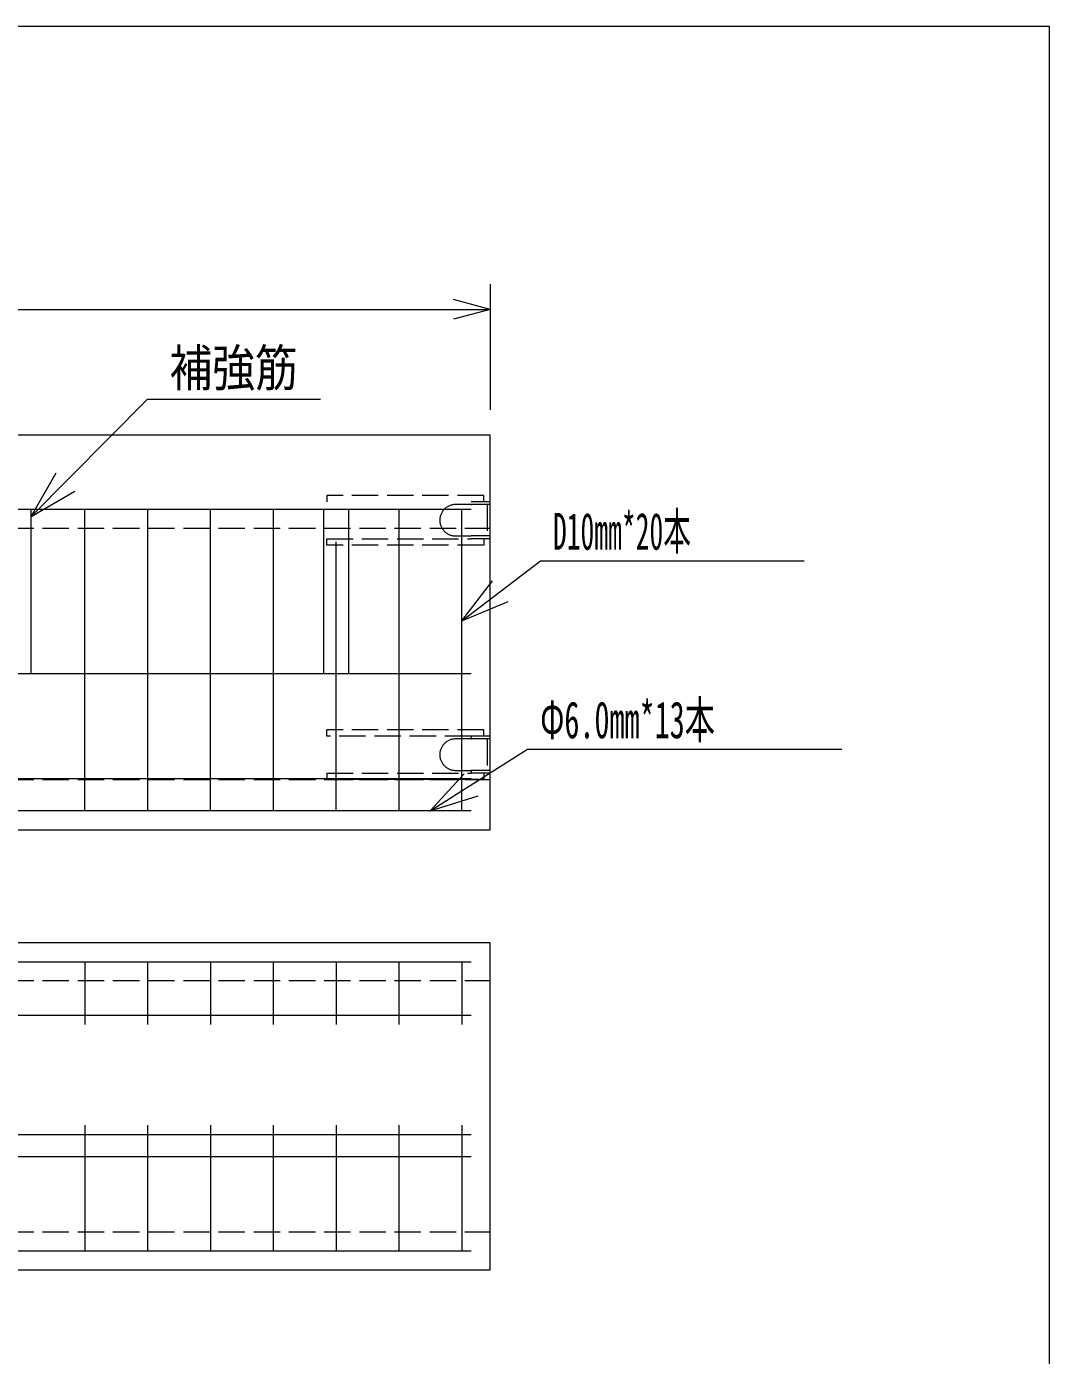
# Model space of a CAD drawing. Units: millimetres, scale not verified. Extents: x 74 to 5164, y 79 to 3719.
# Drawn here: x 3536 to 5164, y 1605 to 3719 of the extents above; entities that cross this region are included whole.
import ezdxf
from ezdxf.enums import TextEntityAlignment as Align

# ---------------------------------------------------------------- set-up
doc = ezdxf.new("R2010")
doc.units = ezdxf.units.MM
doc.header["$LTSCALE"] = 7
doc.linetypes.add('USER1', pattern=[8, 6, -2])
for name, color, linetype, lineweight in [('1', 7, 'Continuous', 18), ('17', 7, 'Continuous', 18), ('18', 7, 'Continuous', 18)]:
    doc.layers.add(name, color=color, linetype=linetype, lineweight=lineweight)
doc.styles.add('ＭＳ ゴシック', font='')
doc.styles.get('ＭＳ ゴシック').set_extended_font_data('MS Gothic')

msp = doc.modelspace()

# ---------------------------------------------------------------- linework, layer by layer
at = {"layer": '1'}
for p, q in [((5163.5, 3719), (73.5, 3719)), ((5163.5, 79), (5163.5, 3719)), ((4273.5, 3309), (4273.5, 3109)), ((4273.5, 3269), (4215.544, 3284.529)), ((2273.5, 3269), (4273.5, 3269)), ((4273.5, 3269), (4215.544, 3253.471)), ((4273.5, 3069), (2273.5, 3069)), ((4273.5, 2441), (4273.5, 3069)), ((2273.5, 2441), (4273.5, 2441)), ((4273.5, 2261), (2273.5, 2261)), ((4273.5, 1741), (4273.5, 2261)), ((2273.5, 1741), (4273.5, 1741))]:
    msp.add_line(p, q, dxfattribs=at)
at = {"layer": '1', "linetype": 'USER1'}
for p, q in [((4263.5, 2973), (4013.5, 2973)), ((4013.5, 2973), (4013.5, 2963)), ((4273.5, 2963), (4243.5, 2963)), ((4263.5, 2963), (4263.5, 2973)), ((4243.5, 2958.5), (4218.5, 2958.5)), ((4273.5, 2958.5), (4243.5, 2958.5)), ((4243.5, 2958.5), (4244, 2958.5)), ((4269, 2958.5), (4269, 2908.5)), ((2273.5, 2921), (4273.5, 2921)), ((4013.5, 2894), (4013.5, 2904)), ((4013.5, 2904), (4243.5, 2904)), ((4218.5, 2908.5), (4243.5, 2908.5)), ((4273.5, 2908.5), (4243.5, 2908.5)), ((4244, 2908.5), (4243.5, 2908.5)), ((4273.5, 2904), (4243.5, 2904)), ((4263.5, 2904), (4263.5, 2894)), ((4263.5, 2894), (4013.5, 2894)), ((4263.5, 2600), (4013.5, 2600)), ((4013.5, 2590), (4013.5, 2600)), ((4243.5, 2590), (4013.5, 2590)), ((4243.5, 2585.5), (4218.5, 2585.5)), ((4273.5, 2590), (4243.5, 2590)), ((4243.5, 2590), (4243.5, 2585.5)), ((4273.5, 2585.5), (4243.5, 2585.5)), ((4243.5, 2585.5), (4244, 2585.5)), ((4263.5, 2590), (4263.5, 2600)), ((4269, 2585.5), (4269, 2535.5)), ((2273.5, 2521), (4273.5, 2521)), ((4013.5, 2531), (4243.5, 2531)), ((4013.5, 2531), (4013.5, 2521)), ((4263.5, 2521), (4013.5, 2521)), ((4013.5, 2521), (4263.5, 2521)), ((4218.5, 2535.5), (4243.5, 2535.5)), ((4273.5, 2535.5), (4243.5, 2535.5)), ((4244, 2535.5), (4243.5, 2535.5)), ((4243.5, 2535.5), (4243.5, 2531)), ((4273.5, 2531), (4243.5, 2531)), ((4263.5, 2531), (4263.5, 2521)), ((2273.5, 2201), (4273.5, 2201)), ((2273.5, 1801), (4273.5, 1801))]:
    msp.add_line(p, q, dxfattribs=at)
for centre, start, end in [((4218.5, 2933.5), 90, 180), ((4218.5, 2933.5), 180, 270), ((4218.5, 2560.5), 90, 180), ((4218.5, 2560.5), 180, 270)]:
    msp.add_arc(centre, 25, start, end, dxfattribs=at)
at = {"layer": '17'}
for p, q in [((3273.5, 2951), (4243.5, 2951)), ((4243.5, 2688.931), (3273.5, 2688.931)), ((4178.002, 2471), (4333.288, 2569)), ((4333.288, 2569), (4833.288, 2569)), ((4243.5, 2522.244), (3273.5, 2522.244)), ((4178.002, 2471), (4232.3, 2529.751)), ((4178.002, 2471), (4254.401, 2494.731)), ((4243.5, 2471), (3273.5, 2471)), ((3273.5, 2231), (4243.5, 2231)), ((3273.5, 2146), (4243.5, 2146)), ((3273.5, 1956), (4243.5, 1956)), ((3273.5, 1921), (4243.5, 1921)), ((3273.5, 1771), (4243.5, 1771))]:
    msp.add_line(p, q, dxfattribs=at)
at = {"layer": '18'}
for p, q in [((3543.5, 2939.704), (3728.5, 3125.933)), ((3728.5, 3125.933), (4003.5, 3125.933)), ((3543.5, 2939.704), (3583.27, 3009.118)), ((3543.5, 2939.704), (3612.649, 2979.933)), ((3543.5, 2688.931), (3543.5, 2951)), ((3628.5, 2471), (3628.5, 2951)), ((3728.5, 2951), (3728.5, 2471)), ((3828.5, 2471), (3828.5, 2951)), ((3928.5, 2951), (3928.5, 2471)), ((4008.5, 2951), (4008.5, 2688.931)), ((4048.5, 2688.931), (4048.5, 2951)), ((4128.5, 2951), (4128.5, 2471)), ((4228.5, 2471), (4228.5, 2951)), ((4028.5, 2471), (4028.5, 2899)), ((4228.5, 2773.528), (4353.5, 2869)), ((4353.5, 2869), (4773.5, 2869)), ((4228.5, 2773.528), (4277.343, 2836.887)), ((4228.5, 2773.528), (4302.479, 2803.977)), ((3628.5, 2231), (3628.5, 2131)), ((3728.5, 2231), (3728.5, 2131)), ((3828.5, 2231), (3828.5, 2131)), ((3928.5, 2231), (3928.5, 2131)), ((4028.5, 2231), (4028.5, 2131)), ((4128.5, 2231), (4128.5, 2131)), ((4228.5, 2231), (4228.5, 2131)), ((3628.5, 1971), (3628.5, 1771)), ((3728.5, 1971), (3728.5, 1771)), ((3828.5, 1971), (3828.5, 1771)), ((3928.5, 1971), (3928.5, 1771)), ((4028.5, 1971), (4028.5, 1771)), ((4128.5, 1971), (4128.5, 1771)), ((4228.5, 1971), (4228.5, 1771))]:
    msp.add_line(p, q, dxfattribs=at)

# ---------------------------------------------------------------- texts
at = {"layer": '17', "style": 'ＭＳ ゴシック', "width": 0.6}
msp.add_text('Φ6.0mm*13本', height=58.65, dxfattribs=at).set_placement((4353.288, 2569), align=Align.BOTTOM_LEFT)
at = {"layer": '18', "style": 'ＭＳ ゴシック'}
for s, width, p in [('補強筋', 0.85, (3763.5, 3129)), ('D10mm*20本', 0.55, (4373.5, 2869))]:
    msp.add_text(s, height=58.65, dxfattribs=dict(at, width=width)).set_placement(p, align=Align.BOTTOM_LEFT)

doc.saveas('drawing.dxf')
